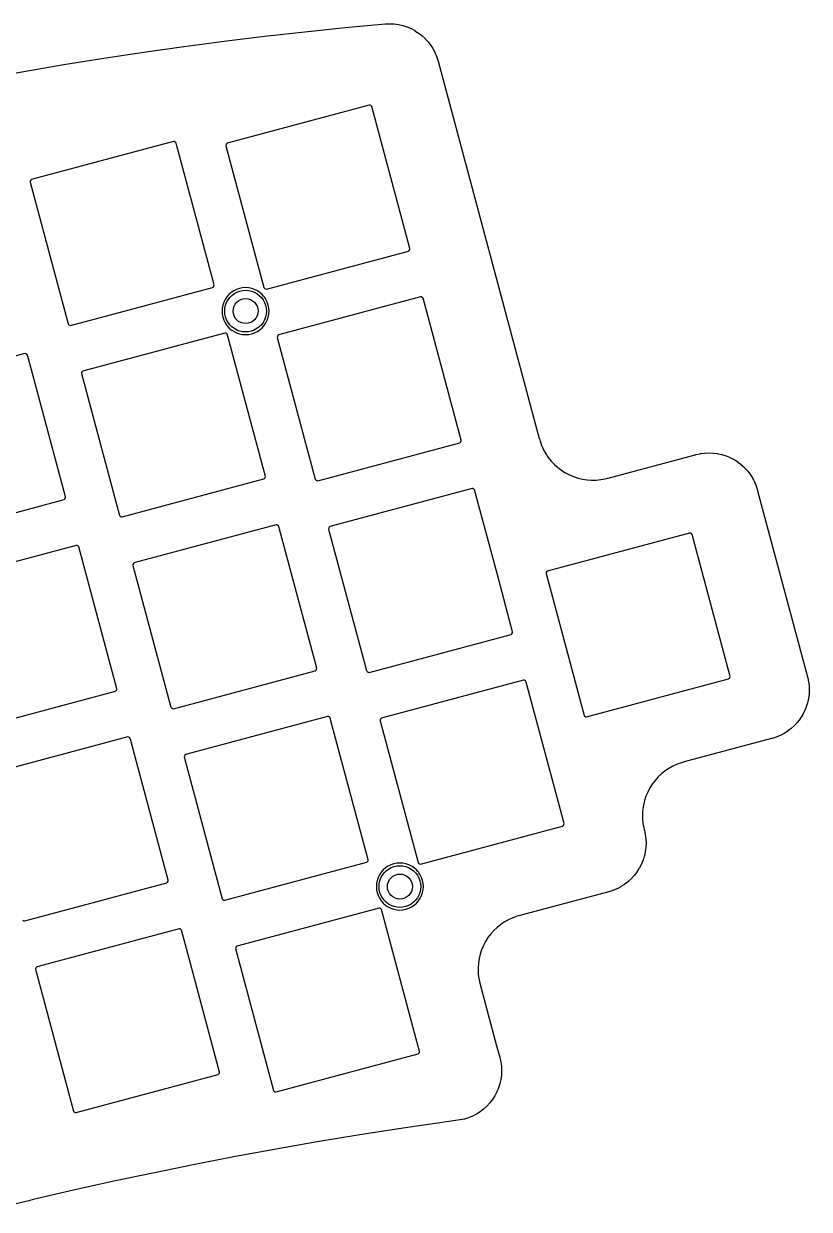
# Model space of a CAD drawing. Extents: x 38 to 386, y -248 to -87.
# Drawn here: x 311.1 to 386.5, y -201.1 to -87.3 of the extents above; entities that cross this region are included whole.
import ezdxf

# ---------------------------------------------------------------- set-up
doc = ezdxf.new("R2010")
doc.units = 0
doc.layers.add('BLACK', color=7, linetype='CONTINUOUS')

msp = doc.modelspace()

# ---------------------------------------------------------------- linework, layer by layer
at = {"layer": 'BLACK', "linetype": 'CONTINUOUS'}
for p, q in [((341.94846, -87.688079), (345.816432, -87.327774)), ((345.816432, -87.327774), (345.823884, -87.327307)), ((345.823884, -87.327307), (346.234557, -87.314054)), ((346.234557, -87.314054), (346.245275, -87.314171)), ((346.245275, -87.314171), (346.654705, -87.336412)), ((346.654705, -87.336412), (346.665364, -87.337455)), ((346.665364, -87.337455), (347.071351, -87.394998)), ((347.071351, -87.394998), (347.081887, -87.39696)), ((347.081887, -87.39696), (347.48138, -87.489374)), ((347.48138, -87.489374), (347.491716, -87.492242)), ((347.491716, -87.492242), (347.881703, -87.618828)), ((347.881703, -87.618828), (347.891738, -87.622571)), ((347.891738, -87.622571), (348.269373, -87.782407)), ((330.347796, -88.991213), (334.209508, -88.520257)), ((334.209508, -88.520257), (334.210647, -88.520123)), ((334.210647, -88.520123), (338.076667, -88.085838)), ((338.076667, -88.085838), (338.077437, -88.085755)), ((338.077437, -88.085755), (341.947629, -87.68816)), ((341.947629, -87.68816), (341.94846, -87.688079)), ((348.269373, -87.782407), (348.279033, -87.786999)), ((348.279033, -87.786999), (348.641414, -87.978857)), ((348.641414, -87.978857), (348.650658, -87.984276)), ((348.650658, -87.984276), (348.995106, -88.206739)), ((348.995106, -88.206739), (349.003855, -88.212942)), ((349.003855, -88.212942), (349.019632, -88.225186)), ((349.019632, -88.225186), (349.32779, -88.46434)), ((349.32779, -88.46434), (349.335943, -88.471252)), ((349.335943, -88.471252), (349.636943, -88.749709)), ((349.636943, -88.749709), (349.644485, -88.757317)), ((349.644485, -88.757317), (349.920287, -89.060738)), ((322.636736, -90.043226), (326.488832, -89.499051)), ((326.488832, -89.499051), (326.489904, -89.498905)), ((326.489904, -89.498905), (330.347013, -88.991312)), ((330.347013, -88.991312), (330.347796, -88.991213)), ((349.920287, -89.060738), (349.927149, -89.068977)), ((349.927149, -89.068977), (350.175701, -89.395103)), ((350.175701, -89.395103), (350.181818, -89.403892)), ((350.181818, -89.403892), (350.370546, -89.701805)), ((350.370546, -89.701805), (350.401249, -89.750271)), ((350.401249, -89.750271), (350.406592, -89.759572)), ((350.406592, -89.759572), (350.595265, -90.123613)), ((314.946938, -91.241429), (318.788211, -90.624203)), ((318.788211, -90.624203), (318.789036, -90.624075)), ((318.789036, -90.624075), (322.635902, -90.043348)), ((322.635902, -90.043348), (322.636736, -90.043226)), ((350.595265, -90.123613), (350.599784, -90.133341)), ((350.599784, -90.133341), (350.756291, -90.512328)), ((350.756291, -90.512328), (350.759952, -90.52241)), ((350.759952, -90.52241), (350.884285, -90.917207)), ((350.884285, -90.917207), (350.885789, -90.922368)), ((350.885789, -90.922368), (360.586265, -127.133247)), ((307.281498, -92.585339), (311.110186, -91.895344)), ((311.110186, -91.895344), (311.111069, -91.895189)), ((311.111069, -91.895189), (314.946122, -91.241565)), ((314.946122, -91.241565), (314.946938, -91.241429)), ((344.268966, -95.130997), (330.746006, -98.754463)), ((344.268969, -95.130997), (344.268966, -95.130997)), ((344.367769, -95.144003), (344.268969, -95.130997)), ((344.404245, -95.165063), (344.367769, -95.144003)), ((344.454074, -95.193832), (344.404245, -95.165063)), ((344.51474, -95.272894), (344.454074, -95.193832)), ((348.164, -108.892115), (344.51474, -95.272894)), ((325.476667, -98.625271), (311.953707, -102.248737)), ((325.47667, -98.625271), (325.476667, -98.625271)), ((325.57547, -98.638277), (325.47667, -98.625271)), ((325.611946, -98.659337), (325.57547, -98.638277)), ((325.661775, -98.688106), (325.611946, -98.659337)), ((325.722441, -98.767168), (325.661775, -98.688106)), ((325.791802, -99.026026), (325.722441, -98.767168)), ((329.371701, -112.386389), (325.791802, -99.026026)), ((330.520855, -98.927226), (330.507849, -99.026026)), ((330.507849, -99.026026), (330.507849, -99.026029)), ((330.507849, -99.026029), (334.154152, -112.634218)), ((330.570684, -98.840922), (330.520855, -98.927226)), ((330.649746, -98.780256), (330.570684, -98.840922)), ((330.746006, -98.754463), (330.649746, -98.780256)), ((311.728556, -102.4215), (311.71555, -102.5203)), ((311.778385, -102.335196), (311.728556, -102.4215)), ((311.857447, -102.27453), (311.778385, -102.335196)), ((311.953707, -102.248737), (311.857447, -102.27453)), ((311.71555, -102.5203), (311.71555, -102.520303)), ((311.71555, -102.520303), (315.36481, -116.139525)), ((334.402881, -112.787147), (348.022104, -109.137887)), ((348.022104, -109.137887), (348.070378, -109.100845)), ((348.070378, -109.100845), (348.101165, -109.077222)), ((348.101165, -109.077222), (348.150993, -108.990918)), ((348.150993, -108.990918), (348.164, -108.892115)), ((320.752314, -114.903698), (329.229805, -112.632161)), ((329.229805, -112.632161), (329.278358, -112.594905)), ((329.278358, -112.594905), (329.308866, -112.571496)), ((329.308866, -112.571496), (329.358694, -112.485192)), ((329.358694, -112.485192), (329.371701, -112.386389)), ((332.106143, -112.667674), (331.816817, -112.725224)), ((332.106146, -112.667673), (332.106143, -112.667674)), ((332.106154, -112.667672), (332.106146, -112.667673)), ((332.106158, -112.667671), (332.106154, -112.667672)), ((332.10617, -112.66767), (332.106158, -112.667671)), ((332.400527, -112.648377), (332.10617, -112.66767)), ((332.400541, -112.648377), (332.400527, -112.648377)), ((332.694897, -112.66767), (332.400541, -112.648377)), ((332.694907, -112.667671), (332.694897, -112.66767)), ((332.694914, -112.667672), (332.694907, -112.667671)), ((332.984256, -112.725225), (332.694914, -112.667672)), ((334.154152, -112.634218), (334.157109, -112.645251)), ((334.157109, -112.645251), (334.174315, -112.667674)), ((334.174315, -112.667674), (334.209311, -112.713281)), ((330.447362, -113.77604), (330.316883, -114.040625)), ((330.611262, -113.530747), (330.447362, -113.77604)), ((330.58127, -114.072876), (330.718027, -113.822424)), ((330.805775, -113.308947), (330.611262, -113.530747)), ((330.718027, -113.822424), (330.889035, -113.593985)), ((331.027575, -113.114434), (330.805775, -113.308947)), ((330.889035, -113.593985), (331.090813, -113.392207)), ((331.272868, -112.950534), (331.027575, -113.114434)), ((331.090813, -113.392207), (331.319252, -113.221199)), ((331.537453, -112.820055), (331.272868, -112.950534)), ((331.319252, -113.221199), (331.569704, -113.084442)), ((331.816803, -112.725227), (331.537453, -112.820055)), ((331.569704, -113.084442), (331.837069, -112.98472)), ((331.816817, -112.725224), (331.816803, -112.725227)), ((331.837069, -112.98472), (332.115904, -112.924063)), ((332.115904, -112.924063), (332.400534, -112.903706)), ((332.400534, -112.903706), (332.685164, -112.924063)), ((332.685164, -112.924063), (332.963999, -112.98472)), ((332.963999, -112.98472), (333.231364, -113.084442)), ((332.984258, -112.725225), (332.984256, -112.725225)), ((332.984264, -112.725227), (332.984258, -112.725225)), ((333.263614, -112.820055), (332.984264, -112.725227)), ((333.231364, -113.084442), (333.481816, -113.221199)), ((333.528194, -112.950531), (333.263614, -112.820055)), ((333.481816, -113.221199), (333.710255, -113.392207)), ((333.528201, -112.950535), (333.528194, -112.950531)), ((333.773489, -113.114431), (333.528201, -112.950535)), ((333.710255, -113.392207), (333.912033, -113.593985)), ((333.995292, -113.308947), (333.773489, -113.114431)), ((333.912033, -113.593985), (334.083041, -113.822424)), ((334.12599, -113.45798), (333.995292, -113.308947)), ((334.083041, -113.822424), (334.219798, -114.072876)), ((334.189807, -113.530749), (334.12599, -113.45798)), ((334.232281, -113.594316), (334.189807, -113.530749)), ((334.209311, -112.713281), (334.209315, -112.713286)), ((334.209315, -112.713286), (334.217774, -112.724312)), ((334.217774, -112.724312), (334.25757, -112.747288)), ((334.305083, -113.703273), (334.232281, -113.594316)), ((334.25757, -112.747288), (334.304079, -112.77414)), ((334.304079, -112.77414), (334.402881, -112.787147)), ((334.353706, -113.776042), (334.305083, -113.703273)), ((334.484186, -114.040629), (334.353706, -113.776042)), ((349.199469, -113.531881), (335.676509, -117.155347)), ((349.199472, -113.531881), (349.199469, -113.531881)), ((349.298272, -113.544887), (349.199472, -113.531881)), ((349.334748, -113.565947), (349.298272, -113.544887)), ((349.384577, -113.594716), (349.334748, -113.565947)), ((349.445243, -113.673778), (349.384577, -113.594716)), ((353.094503, -127.292999), (349.445243, -113.673778)), ((315.610582, -116.281421), (320.752314, -114.903698)), ((330.164498, -114.609342), (330.145205, -114.903698)), ((330.145205, -114.903698), (330.145205, -114.903713)), ((330.145205, -114.903713), (330.164498, -115.198069)), ((330.164502, -114.609315), (330.164498, -114.609342)), ((330.222052, -114.319989), (330.164502, -114.609315)), ((330.222055, -114.319975), (330.222052, -114.319989)), ((330.316883, -114.040625), (330.222055, -114.319975)), ((330.400534, -114.903706), (330.420891, -114.619076)), ((330.420891, -115.188336), (330.400534, -114.903706)), ((330.420891, -114.619076), (330.481548, -114.340241)), ((330.481548, -114.340241), (330.58127, -114.072876)), ((334.219798, -114.072876), (334.31952, -114.340241)), ((334.31952, -114.340241), (334.380177, -114.619076)), ((334.380177, -114.619076), (334.400534, -114.903706)), ((334.400534, -114.903706), (334.380177, -115.188336)), ((334.579015, -114.319984), (334.484186, -114.040629)), ((334.636568, -114.609326), (334.579015, -114.319984)), ((334.636569, -114.609342), (334.636568, -114.609326)), ((334.655863, -114.903698), (334.636569, -114.609342)), ((334.641337, -115.125329), (334.655863, -114.903713)), ((334.655863, -114.903713), (334.655863, -114.903698)), ((330.164498, -115.198069), (330.164499, -115.198079)), ((330.164499, -115.198079), (330.1645, -115.198086)), ((330.1645, -115.198086), (330.216296, -115.458487)), ((330.216296, -115.458487), (330.222052, -115.487422)), ((330.222052, -115.487422), (330.222055, -115.487436)), ((330.222055, -115.487436), (330.316883, -115.766786)), ((330.316883, -115.766786), (330.447359, -116.031366)), ((330.481548, -115.467171), (330.420891, -115.188336)), ((330.447359, -116.031366), (330.447363, -116.031373)), ((330.447363, -116.031373), (330.611259, -116.276661)), ((330.58127, -115.734536), (330.481548, -115.467171)), ((330.718027, -115.984988), (330.58127, -115.734536)), ((330.889035, -116.213427), (330.718027, -115.984988)), ((334.083041, -115.984988), (333.912033, -116.213427)), ((334.219798, -115.734536), (334.083041, -115.984988)), ((334.189807, -116.276663), (334.353706, -116.031371)), ((334.31952, -115.467171), (334.219798, -115.734536)), ((334.380177, -115.188336), (334.31952, -115.467171)), ((334.353706, -116.031371), (334.484186, -115.766783)), ((334.484186, -115.766783), (334.579015, -115.487428)), ((334.579015, -115.487428), (334.636568, -115.198086)), ((334.636568, -115.198086), (334.641337, -115.125329)), ((315.36481, -116.139525), (315.406339, -116.193647)), ((315.406339, -116.193647), (315.414204, -116.203896)), ((315.414204, -116.203896), (315.425476, -116.218586)), ((315.425476, -116.218586), (315.51178, -116.268414)), ((315.51178, -116.268414), (315.610582, -116.281421)), ((330.410011, -117.012246), (316.887051, -120.635712)), ((330.410014, -117.012246), (330.410011, -117.012246)), ((330.508815, -117.025253), (330.410014, -117.012246)), ((330.59441, -117.074671), (330.508815, -117.025253)), ((330.594416, -117.074675), (330.59441, -117.074671)), ((330.595119, -117.075081), (330.594416, -117.074675)), ((330.59512, -117.075082), (330.595119, -117.075081)), ((330.655784, -117.154141), (330.59512, -117.075082)), ((330.611259, -116.276661), (330.805775, -116.498464)), ((330.655784, -117.154142), (330.655784, -117.154141)), ((330.655785, -117.154143), (330.655784, -117.154142)), ((330.679167, -117.241407), (330.655785, -117.154143)), ((330.805775, -116.498464), (331.027578, -116.69298)), ((331.090813, -116.415205), (330.889035, -116.213427)), ((331.027578, -116.69298), (331.258669, -116.84739)), ((331.319252, -116.586213), (331.090813, -116.415205)), ((331.258669, -116.84739), (331.272869, -116.856878)), ((331.272869, -116.856878), (331.537457, -116.987358)), ((331.569704, -116.72297), (331.319252, -116.586213)), ((331.537457, -116.987358), (331.816812, -117.082187)), ((331.837069, -116.822692), (331.569704, -116.72297)), ((331.816812, -117.082187), (332.106154, -117.13974)), ((332.115904, -116.883349), (331.837069, -116.822692)), ((332.106154, -117.13974), (332.134422, -117.141592)), ((332.400534, -116.903706), (332.115904, -116.883349)), ((332.134422, -117.141592), (332.400527, -117.159035)), ((332.400527, -117.159035), (332.400534, -117.159035)), ((332.685164, -116.883349), (332.400534, -116.903706)), ((332.400534, -117.159035), (332.400541, -117.159035)), ((332.400541, -117.159035), (332.636209, -117.143587)), ((332.636209, -117.143587), (332.694914, -117.13974)), ((332.963999, -116.822692), (332.685164, -116.883349)), ((332.694914, -117.13974), (332.984256, -117.082187)), ((333.231364, -116.72297), (332.963999, -116.822692)), ((332.984256, -117.082187), (333.263611, -116.987358)), ((333.481816, -116.586213), (333.231364, -116.72297)), ((333.263611, -116.987358), (333.528199, -116.856878)), ((333.710255, -116.415205), (333.481816, -116.586213)), ((333.528199, -116.856878), (333.773491, -116.692979)), ((333.912033, -116.213427), (333.710255, -116.415205)), ((333.773491, -116.692979), (333.995292, -116.498464)), ((333.995292, -116.498464), (334.189807, -116.276663)), ((335.580249, -117.18114), (335.501187, -117.241806)), ((335.676509, -117.155347), (335.580249, -117.18114)), ((330.728872, -117.42691), (330.679167, -117.241407)), ((334.305045, -130.773364), (330.728872, -117.42691)), ((335.451358, -117.32811), (335.438352, -117.42691)), ((335.438352, -117.42691), (335.438352, -117.426913)), ((335.438352, -117.426913), (339.087612, -131.046136)), ((335.501187, -117.241806), (335.451358, -117.32811)), ((311.2231, -118.984702), (297.70014, -122.608168)), ((311.223103, -118.984702), (311.2231, -118.984702)), ((311.321903, -118.997708), (311.223103, -118.984702)), ((311.326877, -119.00058), (311.321903, -118.997708)), ((311.408208, -119.047537), (311.326877, -119.00058)), ((311.468874, -119.126599), (311.408208, -119.047537)), ((311.946005, -120.907275), (311.468874, -119.126599)), ((316.887051, -120.635712), (316.790791, -120.661505)), ((315.118134, -132.74582), (311.946005, -120.907275)), ((316.6619, -120.808475), (316.648894, -120.907275)), ((316.648894, -120.907275), (316.648894, -120.907278)), ((316.648894, -120.907278), (320.298154, -134.526501)), ((316.711729, -120.722171), (316.6619, -120.808475)), ((316.790791, -120.661505), (316.711729, -120.722171)), ((353.001401, -127.50133), (353.031668, -127.478106)), ((353.031668, -127.478106), (353.081496, -127.391802)), ((353.081496, -127.391802), (353.094503, -127.292999)), ((360.586265, -127.133247), (360.586258, -127.133248)), ((360.586258, -127.133248), (360.58628, -127.133304)), ((360.58628, -127.133304), (360.586672, -127.13477)), ((360.586672, -127.13477), (360.58667, -127.13482)), ((360.58667, -127.13482), (360.656838, -127.39673)), ((360.656838, -127.39673), (360.722581, -127.579991)), ((339.333384, -131.188031), (352.952607, -127.538771)), ((352.952607, -127.538771), (353.001401, -127.50133)), ((360.722581, -127.579991), (360.805732, -127.81178)), ((360.805732, -127.81178), (360.820945, -127.845205)), ((360.820945, -127.845205), (360.98839, -128.21311)), ((360.98839, -128.21311), (360.988392, -128.213113)), ((360.988392, -128.213113), (360.988394, -128.213117)), ((360.988394, -128.213117), (361.203575, -128.597997)), ((361.203575, -128.597997), (361.290886, -128.727704)), ((375.610253, -128.682578), (376.013723, -128.59311)), ((376.013723, -128.59311), (376.024336, -128.591238)), ((376.024336, -128.591238), (376.431352, -128.537636)), ((376.431352, -128.537636), (376.442086, -128.536695)), ((376.442086, -128.536695), (376.852229, -128.518773)), ((376.852229, -128.518773), (376.863039, -128.518773)), ((376.863039, -128.518773), (377.273155, -128.536665)), ((377.273155, -128.536665), (377.283901, -128.537604)), ((377.283901, -128.537604), (377.690923, -128.591179)), ((377.690923, -128.591179), (377.701563, -128.593055)), ((377.701563, -128.593055), (378.102345, -128.681898)), ((361.290886, -128.727704), (361.449804, -128.963791)), ((361.449804, -128.963791), (361.725402, -129.308)), ((361.725402, -129.308), (361.725405, -129.308004)), ((361.725405, -129.308004), (361.976752, -129.573608)), ((361.976752, -129.573608), (362.028489, -129.628279)), ((362.028489, -129.628279), (362.283452, -129.856583)), ((367.184451, -130.937969), (375.553922, -128.697536)), ((375.553922, -128.697536), (375.554101, -128.697505)), ((375.554101, -128.697505), (375.564986, -128.694587)), ((375.564986, -128.694587), (375.564989, -128.694588)), ((375.564989, -128.694588), (375.605066, -128.683847)), ((375.605066, -128.683847), (375.610253, -128.682578)), ((378.102345, -128.681898), (378.112771, -128.684691)), ((378.112771, -128.684691), (378.153514, -128.697537)), ((378.153514, -128.697537), (378.504282, -128.808128)), ((378.504282, -128.808128), (378.514447, -128.811827)), ((378.514447, -128.811827), (378.893712, -128.968918)), ((378.893712, -128.968918), (378.903499, -128.973482)), ((378.903499, -128.973482), (378.918524, -128.981304)), ((378.918524, -128.981304), (379.267618, -129.16303)), ((379.267618, -129.16303), (379.276986, -129.168438)), ((379.276986, -129.168438), (379.623202, -129.389002)), ((379.623202, -129.389002), (379.632064, -129.395208)), ((379.632064, -129.395208), (379.957728, -129.645102)), ((379.957728, -129.645102), (379.966002, -129.652044)), ((379.966002, -129.652044), (380.268672, -129.929396)), ((334.24221, -130.958471), (334.292038, -130.872167)), ((334.292038, -130.872167), (334.305045, -130.773364)), ((362.283452, -129.856583), (362.356995, -129.922436)), ((362.356995, -129.922436), (362.356997, -129.922438)), ((362.356997, -129.922438), (362.708651, -130.188445)), ((362.708651, -130.188445), (363.081081, -130.424508)), ((363.081081, -130.424508), (363.081086, -130.424512)), ((363.081086, -130.424512), (363.104449, -130.436742)), ((363.104449, -130.436742), (363.471751, -130.629018)), ((363.471751, -130.629018), (363.877964, -130.800561)), ((363.877964, -130.800561), (364.296956, -130.937971)), ((380.268672, -129.929396), (380.276298, -129.937022)), ((380.276298, -129.937022), (380.478168, -130.157332)), ((380.478168, -130.157332), (380.553634, -130.239691)), ((380.553634, -130.239691), (380.560588, -130.247979)), ((380.560588, -130.247979), (380.810479, -130.573659)), ((380.810479, -130.573659), (380.816683, -130.582521)), ((380.816683, -130.582521), (380.845372, -130.627556)), ((380.845372, -130.627556), (381.037233, -130.928737)), ((320.543926, -134.668396), (334.163149, -131.019136)), ((334.163149, -131.019136), (334.212115, -130.981563)), ((334.212115, -130.981563), (334.216497, -130.978201)), ((334.216497, -130.978201), (334.216499, -130.978199)), ((334.216499, -130.978199), (334.24221, -130.958471)), ((339.087612, -131.046136), (339.13422, -131.106876)), ((339.13422, -131.106876), (339.134221, -131.106877)), ((339.134221, -131.106877), (339.148278, -131.125196)), ((339.148278, -131.125196), (339.14828, -131.125198)), ((339.14828, -131.125198), (339.205814, -131.158414)), ((339.205814, -131.158414), (339.234582, -131.175024)), ((339.234582, -131.175024), (339.333384, -131.188031)), ((354.129969, -131.932773), (340.607009, -135.556239)), ((354.129972, -131.932773), (354.129969, -131.932773)), ((354.228772, -131.945779), (354.129972, -131.932773)), ((354.265248, -131.966839), (354.228772, -131.945779)), ((354.315077, -131.995608), (354.265248, -131.966839)), ((354.375743, -132.07467), (354.315077, -131.995608)), ((364.296956, -130.937971), (364.725865, -131.040309)), ((364.725865, -131.040309), (365.16176, -131.106877)), ((365.16176, -131.106877), (365.601664, -131.13722)), ((365.601664, -131.13722), (366.042571, -131.13113)), ((366.042571, -131.13113), (366.481469, -131.088649)), ((366.481469, -131.088649), (366.91536, -131.010067)), ((366.91536, -131.010067), (367.125797, -130.95367)), ((367.125797, -130.95367), (367.125833, -130.95367)), ((367.125831, -130.953661), (367.184451, -130.937969)), ((367.125833, -130.95367), (367.125831, -130.953661)), ((381.037233, -130.928737), (381.042632, -130.938087)), ((381.042632, -130.938087), (381.124621, -131.0956)), ((381.124621, -131.0956), (381.23217, -131.302217)), ((381.23217, -131.302217), (381.236742, -131.312022)), ((381.236742, -131.312022), (381.393817, -131.691277)), ((381.393817, -131.691277), (381.397516, -131.701443)), ((381.397516, -131.701443), (381.521584, -132.094995)), ((301.357015, -136.640852), (314.976238, -132.991592)), ((314.976238, -132.991592), (315.010563, -132.965252)), ((315.010563, -132.965252), (315.010564, -132.965251)), ((315.010564, -132.965252), (315.010565, -132.965249)), ((315.010564, -132.965251), (315.010564, -132.965252)), ((315.010565, -132.965249), (315.055299, -132.930927)), ((315.055299, -132.930927), (315.105127, -132.844623)), ((315.105127, -132.844623), (315.118134, -132.74582)), ((356.527583, -140.105445), (354.375743, -132.07467)), ((381.521584, -132.094995), (381.523098, -132.100189)), ((381.523098, -132.100189), (381.53658, -132.150516)), ((381.53658, -132.150516), (381.536611, -132.150601)), ((381.536611, -132.150601), (386.324805, -150.012702)), ((320.298154, -134.526501), (320.358475, -134.605113)), ((320.358475, -134.605113), (320.358817, -134.605558)), ((320.358817, -134.605558), (320.358818, -134.605559)), ((320.358818, -134.605559), (320.35882, -134.605561)), ((320.35882, -134.605561), (320.445124, -134.655389)), ((320.445124, -134.655389), (320.543926, -134.668396)), ((335.337669, -135.427039), (321.814709, -139.050505)), ((335.337672, -135.427039), (335.337669, -135.427039)), ((335.436473, -135.440046), (335.337672, -135.427039)), ((335.436477, -135.440047), (335.436473, -135.440046)), ((335.503403, -135.478688), (335.436477, -135.440047)), ((335.503406, -135.47869), (335.503403, -135.478688)), ((335.522774, -135.489871), (335.503406, -135.47869)), ((335.522775, -135.489873), (335.522774, -135.489871)), ((335.522777, -135.489874), (335.522775, -135.489873)), ((335.572459, -135.554621), (335.522777, -135.489874)), ((335.583443, -135.568936), (335.572459, -135.554621)), ((335.603098, -135.642292), (335.583443, -135.568936)), ((335.60886, -135.663795), (335.603098, -135.642292)), ((335.652806, -135.827802), (335.60886, -135.663795)), ((339.232703, -149.188157), (335.652806, -135.827802)), ((340.381858, -135.729002), (340.368852, -135.827802)), ((340.368852, -135.827802), (340.368852, -135.827805)), ((340.368852, -135.827805), (344.004677, -149.396887)), ((340.431687, -135.642698), (340.381858, -135.729002)), ((340.510749, -135.582032), (340.431687, -135.642698)), ((340.607009, -135.556239), (340.510749, -135.582032)), ((374.994397, -136.210416), (361.471437, -139.833882)), ((374.9944, -136.210416), (374.994397, -136.210416)), ((375.0932, -136.223422), (374.9944, -136.210416)), ((375.105426, -136.230481), (375.0932, -136.223422)), ((375.179505, -136.273251), (375.105426, -136.230481)), ((375.240171, -136.352313), (375.179505, -136.273251)), ((378.889431, -149.971534), (375.240171, -136.352313)), ((316.150751, -137.399491), (302.627791, -141.022957)), ((316.150754, -137.399491), (316.150751, -137.399491)), ((316.249554, -137.412497), (316.150754, -137.399491)), ((316.28603, -137.433557), (316.249554, -137.412497)), ((316.335859, -137.462326), (316.28603, -137.433557)), ((316.396525, -137.541388), (316.335859, -137.462326)), ((316.873657, -139.322068), (316.396525, -137.541388)), ((320.045785, -151.160609), (316.873657, -139.322068)), ((321.589558, -139.223268), (321.576552, -139.322068)), ((321.576552, -139.322068), (321.576552, -139.322071)), ((321.576552, -139.322071), (325.223951, -152.934351)), ((321.639387, -139.136964), (321.589558, -139.223268)), ((321.718449, -139.076298), (321.639387, -139.136964)), ((321.814709, -139.050505), (321.718449, -139.076298)), ((361.296115, -139.920341), (361.246286, -140.006645)), ((361.375177, -139.859675), (361.296115, -139.920341)), ((361.471437, -139.833882), (361.375177, -139.859675)), ((358.025003, -145.693891), (356.527583, -140.105445)), ((361.246286, -140.006645), (361.23328, -140.105445)), ((361.23328, -140.105445), (361.23328, -140.105448)), ((361.23328, -140.105448), (362.803357, -145.965053)), ((344.263884, -149.588923), (357.883107, -145.939663)), ((357.883107, -145.939663), (357.931906, -145.902218)), ((357.931906, -145.902218), (357.962168, -145.878998)), ((357.962168, -145.878998), (358.011996, -145.792694)), ((358.011996, -145.792694), (358.025003, -145.693891)), ((362.803357, -145.965053), (364.88254, -153.72467)), ((325.471584, -153.083189), (339.090807, -149.433929)), ((339.090807, -149.433929), (339.139081, -149.396887)), ((339.139081, -149.396887), (339.169868, -149.373264)), ((339.169868, -149.373264), (339.219696, -149.28696)), ((339.219696, -149.28696), (339.232703, -149.188157)), ((344.004677, -149.396887), (344.018112, -149.447027)), ((344.018112, -149.447027), (344.061343, -149.503366)), ((344.061343, -149.503366), (344.078463, -149.525678)), ((344.078463, -149.525678), (344.07847, -149.525686)), ((344.07847, -149.525686), (344.078779, -149.526089)), ((344.078779, -149.526089), (344.12193, -149.551002)), ((344.12193, -149.551002), (344.165082, -149.575916)), ((344.165082, -149.575916), (344.263884, -149.588923)), ((365.128312, -153.866566), (378.747535, -150.217306)), ((378.747535, -150.217306), (378.78186, -150.190966)), ((378.78186, -150.190966), (378.781861, -150.190965)), ((378.781861, -150.190966), (378.781862, -150.190963)), ((378.781861, -150.190965), (378.781861, -150.190966)), ((378.781862, -150.190963), (378.826596, -150.156641)), ((378.826596, -150.156641), (378.876424, -150.070337)), ((378.876424, -150.070337), (378.889431, -149.971534)), ((386.324805, -150.012702), (386.326093, -150.017962)), ((386.326093, -150.017962), (386.377584, -150.250158)), ((319.903889, -151.406381), (319.952163, -151.369339)), ((319.952163, -151.369339), (319.98295, -151.345716)), ((319.98295, -151.345716), (320.032778, -151.259412)), ((320.032778, -151.259412), (320.045785, -151.160609)), ((359.060475, -150.333662), (345.537515, -153.957128)), ((359.060478, -150.333662), (359.060475, -150.333662)), ((359.159278, -150.346668), (359.060478, -150.333662)), ((359.187676, -150.363064), (359.159278, -150.346668)), ((359.226469, -150.385461), (359.187676, -150.363064)), ((359.24558, -150.396495), (359.226469, -150.385461)), ((359.245583, -150.396497), (359.24558, -150.396495)), ((359.306249, -150.475559), (359.245583, -150.396497)), ((359.321501, -150.532482), (359.306249, -150.475559)), ((362.955509, -164.09478), (359.321501, -150.532482)), ((386.377584, -150.250158), (386.398985, -150.346669)), ((386.398985, -150.346669), (386.415552, -150.421375)), ((386.415552, -150.421375), (386.417431, -150.43203)), ((386.417431, -150.43203), (386.471031, -150.839004)), ((386.471031, -150.839004), (386.471975, -150.849781)), ((386.471975, -150.849781), (386.489898, -151.2599)), ((386.489898, -151.270718), (386.472009, -151.680815)), ((386.489898, -151.2599), (386.489898, -151.270718)), ((306.284666, -155.055641), (319.903889, -151.406381)), ((386.323985, -152.520449), (386.20055, -152.911959)), ((386.326784, -152.509999), (386.323985, -152.520449)), ((386.415618, -152.109247), (386.326784, -152.509999)), ((386.417497, -152.098593), (386.415618, -152.109247)), ((386.471067, -151.691592), (386.417497, -152.098593)), ((386.472009, -151.680815), (386.471067, -151.691592)), ((325.223951, -152.934351), (325.225812, -152.941293)), ((325.225812, -152.941293), (325.275494, -153.006039)), ((325.275494, -153.006039), (325.286478, -153.020354)), ((325.286478, -153.020354), (325.372782, -153.070182)), ((325.372782, -153.070182), (325.471584, -153.083189)), ((386.035194, -153.311181), (385.84565, -153.675297)), ((386.039766, -153.301376), (386.035194, -153.311181)), ((386.19685, -152.922125), (386.039766, -153.301376)), ((386.20055, -152.911959), (386.19685, -152.922125)), ((340.271022, -153.814015), (326.748062, -157.437481)), ((340.271025, -153.814015), (340.271022, -153.814015)), ((340.366803, -153.826624), (340.271025, -153.814015)), ((340.369826, -153.827022), (340.366803, -153.826624)), ((340.450542, -153.873624), (340.369826, -153.827022)), ((340.45613, -153.87685), (340.450542, -153.873624)), ((340.516796, -153.955912), (340.45613, -153.87685)), ((340.542482, -154.051775), (340.516796, -153.955912)), ((340.589887, -154.228691), (340.542482, -154.051775)), ((344.166056, -167.575133), (340.589887, -154.228691)), ((345.312364, -154.129891), (345.299358, -154.228691)), ((345.299358, -154.228691), (345.299358, -154.228694)), ((345.299358, -154.228694), (348.948185, -167.846302)), ((345.362193, -154.043587), (345.312364, -154.129891)), ((345.441255, -153.982921), (345.362193, -154.043587)), ((345.537515, -153.957128), (345.441255, -153.982921)), ((364.88254, -153.72467), (364.93348, -153.791056)), ((364.93348, -153.791056), (364.933481, -153.791058)), ((364.933481, -153.791058), (364.943204, -153.803729)), ((364.943204, -153.803729), (364.943206, -153.803731)), ((364.943206, -153.803731), (365.02951, -153.853559)), ((365.02951, -153.853559), (365.128312, -153.866566)), ((385.071645, -154.68399), (384.768985, -154.961316)), ((385.079296, -154.67634), (385.071645, -154.68399)), ((385.356624, -154.373696), (385.079296, -154.67634)), ((385.363577, -154.365409), (385.356624, -154.373696)), ((385.613471, -154.039745), (385.363577, -154.365409)), ((385.619677, -154.030883), (385.613471, -154.039745)), ((385.840241, -153.684666), (385.619677, -154.030883)), ((385.84565, -153.675297), (385.840241, -153.684666)), ((321.084098, -155.786472), (307.561138, -159.409938)), ((321.084101, -155.786472), (321.084098, -155.786472)), ((321.182901, -155.799478), (321.084101, -155.786472)), ((321.211212, -155.815824), (321.182901, -155.799478)), ((321.269206, -155.849307), (321.211212, -155.815824)), ((321.329872, -155.928369), (321.269206, -155.849307)), ((321.334157, -155.944363), (321.329872, -155.928369)), ((382.908496, -155.930773), (382.857989, -155.944304)), ((382.913688, -155.92926), (382.908496, -155.930773)), ((383.307232, -155.805197), (382.913688, -155.92926)), ((383.317398, -155.801497), (383.307232, -155.805197)), ((383.696653, -155.644423), (383.317398, -155.801497)), ((383.706458, -155.639851), (383.696653, -155.644423)), ((384.070571, -155.450322), (383.706458, -155.639851)), ((384.07994, -155.444914), (384.070571, -155.450322)), ((384.426172, -155.224355), (384.07994, -155.444914)), ((384.435034, -155.218149), (384.426172, -155.224355)), ((384.760698, -154.968269), (384.435034, -155.218149)), ((384.768985, -154.961316), (384.760698, -154.968269)), ((321.347035, -155.992424), (321.334157, -155.944363)), ((321.807002, -157.709044), (321.347035, -155.992424)), ((382.857826, -155.944363), (374.482163, -158.190768)), ((382.857989, -155.944304), (382.857826, -155.944363)), ((324.979132, -169.54759), (321.807002, -157.709044)), ((326.522911, -157.610244), (326.509905, -157.709044)), ((326.509905, -157.709044), (326.509905, -157.709047)), ((326.509905, -157.709047), (330.159165, -171.32827)), ((326.57274, -157.52394), (326.522911, -157.610244)), ((326.651802, -157.463274), (326.57274, -157.52394)), ((326.748062, -157.437481), (326.651802, -157.463274)), ((374.481981, -158.190763), (374.219315, -158.261149)), ((374.482163, -158.190768), (374.481981, -158.190763)), ((372.3081, -159.329784), (371.987842, -159.632866)), ((372.308101, -159.329783), (372.3081, -159.329784)), ((372.652298, -159.054178), (372.308101, -159.329783)), ((373.018091, -158.80793), (372.652298, -159.054178)), ((373.402958, -158.592738), (373.018091, -158.80793)), ((373.402963, -158.592735), (373.402958, -158.592738)), ((373.804271, -158.410064), (373.402963, -158.592735)), ((374.219315, -158.261149), (373.804271, -158.410064)), ((371.42768, -160.313046), (371.191627, -160.685465)), ((371.427689, -160.313032), (371.42768, -160.313046)), ((371.693694, -159.961372), (371.427689, -160.313032)), ((371.693705, -159.961358), (371.693694, -159.961372)), ((371.987836, -159.632872), (371.693705, -159.961358)), ((371.987842, -159.632866), (371.987836, -159.632872)), ((370.815579, -161.482343), (370.678175, -161.901305)), ((370.815587, -161.482322), (370.815579, -161.482343)), ((370.987125, -161.076123), (370.815587, -161.482322)), ((371.191627, -160.685465), (370.987125, -161.076123)), ((370.509251, -162.766111), (370.497798, -162.932101)), ((370.5477, -162.514374), (370.509251, -162.766111)), ((370.575826, -162.330223), (370.5477, -162.514374)), ((370.67817, -161.90132), (370.575826, -162.330223)), ((370.678175, -161.901305), (370.67817, -161.90132)), ((370.497798, -162.932101), (370.478897, -163.206023)), ((370.478897, -163.206023), (370.484974, -163.646898)), ((370.484974, -163.646898), (370.484974, -163.646907)), ((370.484974, -163.646907), (370.484975, -163.646912)), ((370.484975, -163.646912), (370.486166, -163.659217)), ((370.486166, -163.659217), (370.52744, -164.085812)), ((349.19439, -167.989812), (362.813613, -164.340552)), ((362.813613, -164.340552), (362.861887, -164.30351)), ((362.861887, -164.30351), (362.892674, -164.279887)), ((362.892674, -164.279887), (362.942502, -164.193583)), ((362.942502, -164.193583), (362.955509, -164.09478)), ((370.52744, -164.085812), (370.606001, -164.519686)), ((370.606001, -164.519686), (370.606003, -164.519695)), ((370.606003, -164.519695), (370.636997, -164.635368)), ((370.636997, -164.635368), (370.661582, -164.727122)), ((370.661582, -164.727122), (370.66159, -164.727153)), ((370.66159, -164.727153), (370.662374, -164.730082)), ((370.662374, -164.730082), (370.663652, -164.735309)), ((370.663652, -164.735309), (370.753066, -165.138682)), ((370.753066, -165.138682), (370.754945, -165.149335)), ((370.754945, -165.149335), (370.808516, -165.556328)), ((370.808516, -165.556328), (370.809458, -165.567104)), ((370.827353, -165.988009), (370.80944, -166.398109)), ((370.809458, -165.567104), (370.827353, -165.977192)), ((370.827353, -165.977192), (370.827353, -165.988009)), ((370.66138, -167.237716), (370.537942, -167.629194)), ((370.66418, -167.227267), (370.66138, -167.237716)), ((370.753031, -166.826517), (370.66418, -167.227267)), ((370.75491, -166.815864), (370.753031, -166.826517)), ((370.808497, -166.408885), (370.75491, -166.815864)), ((370.80944, -166.398109), (370.808497, -166.408885)), ((335.314483, -170.154656), (344.02416, -167.820905)), ((344.02416, -167.820905), (344.064557, -167.789907)), ((344.064557, -167.789907), (344.103221, -167.76024)), ((344.103221, -167.76024), (344.153049, -167.673936)), ((344.153049, -167.673936), (344.166056, -167.575133)), ((345.832025, -168.365392), (345.610225, -168.559905)), ((346.077318, -168.201492), (345.832025, -168.365392)), ((346.341903, -168.071013), (346.077318, -168.201492)), ((346.123702, -168.472157), (346.374154, -168.3354)), ((346.621253, -167.976185), (346.341903, -168.071013)), ((346.374154, -168.3354), (346.641519, -168.235678)), ((346.621267, -167.976182), (346.621253, -167.976185)), ((346.910593, -167.918632), (346.621267, -167.976182)), ((346.641519, -168.235678), (346.920354, -168.175021)), ((346.910596, -167.918631), (346.910593, -167.918632)), ((346.910604, -167.91863), (346.910596, -167.918631)), ((346.910608, -167.918629), (346.910604, -167.91863)), ((346.91062, -167.918628), (346.910608, -167.918629)), ((347.204977, -167.899335), (346.91062, -167.918628)), ((346.920354, -168.175021), (347.204984, -168.154664)), ((347.204991, -167.899335), (347.204977, -167.899335)), ((347.204984, -168.154664), (347.489614, -168.175021)), ((347.499347, -167.918628), (347.204991, -167.899335)), ((347.489614, -168.175021), (347.768449, -168.235678)), ((347.499357, -167.918629), (347.499347, -167.918628)), ((347.499364, -167.91863), (347.499357, -167.918629)), ((347.788706, -167.976183), (347.499364, -167.91863)), ((347.768449, -168.235678), (348.035814, -168.3354)), ((347.788708, -167.976183), (347.788706, -167.976183)), ((347.788714, -167.976185), (347.788708, -167.976183)), ((348.068064, -168.071013), (347.788714, -167.976185)), ((348.035814, -168.3354), (348.286266, -168.472157)), ((348.332644, -168.201489), (348.068064, -168.071013)), ((348.332651, -168.201493), (348.332644, -168.201489)), ((348.577939, -168.365389), (348.332651, -168.201493)), ((348.799742, -168.559905), (348.577939, -168.365389)), ((348.948185, -167.846302), (348.948618, -167.847916)), ((348.948618, -167.847916), (348.962172, -167.86558)), ((348.962172, -167.86558), (349.00359, -167.919556)), ((349.00359, -167.919556), (349.003591, -167.91956)), ((349.003591, -167.91956), (349.003593, -167.91956)), ((349.003593, -167.91956), (349.009284, -167.926977)), ((349.009284, -167.926977), (349.095588, -167.976805)), ((349.095588, -167.976805), (349.19439, -167.989812)), ((370.177626, -168.401883), (369.957067, -168.748086)), ((370.183035, -168.392514), (370.177626, -168.401883)), ((370.372574, -168.028417), (370.183035, -168.392514)), ((370.377146, -168.018614), (370.372574, -168.028417)), ((370.534243, -167.639359), (370.377146, -168.018614)), ((370.537942, -167.629194), (370.534243, -167.639359)), ((324.966125, -169.646393), (324.979132, -169.54759)), ((345.026502, -169.570947), (344.968952, -169.860273)), ((345.026505, -169.570933), (345.026502, -169.570947)), ((345.121333, -169.291583), (345.026505, -169.570933)), ((345.251812, -169.026998), (345.121333, -169.291583)), ((345.225341, -169.870034), (345.285998, -169.591199)), ((345.415712, -168.781705), (345.251812, -169.026998)), ((345.285998, -169.591199), (345.38572, -169.323834)), ((345.38572, -169.323834), (345.522477, -169.073382)), ((345.610225, -168.559905), (345.415712, -168.781705)), ((345.522477, -169.073382), (345.693485, -168.844943)), ((345.693485, -168.844943), (345.895263, -168.643165)), ((345.895263, -168.643165), (346.123702, -168.472157)), ((348.286266, -168.472157), (348.514705, -168.643165)), ((348.514705, -168.643165), (348.716483, -168.844943)), ((348.716483, -168.844943), (348.887491, -169.073382)), ((348.930439, -168.708937), (348.799742, -168.559905)), ((348.887491, -169.073382), (349.024248, -169.323834)), ((348.994257, -168.781707), (348.930439, -168.708937)), ((349.03833, -168.847667), (348.994257, -168.781707)), ((349.024248, -169.323834), (349.12397, -169.591199)), ((349.155165, -169.022524), (349.03833, -168.847667)), ((349.12397, -169.591199), (349.184627, -169.870034)), ((349.158156, -169.027), (349.155165, -169.022524)), ((349.288636, -169.291587), (349.158156, -169.027)), ((349.383465, -169.570942), (349.288636, -169.291587)), ((349.441018, -169.860284), (349.383465, -169.570942)), ((369.409052, -169.401185), (369.106411, -169.678506)), ((369.416701, -169.393536), (369.409052, -169.401185)), ((369.694019, -169.090896), (369.416701, -169.393536)), ((369.700973, -169.082609), (369.694019, -169.090896)), ((369.950863, -168.756946), (369.700973, -169.082609)), ((369.957067, -168.748086), (369.950863, -168.756946)), ((311.218013, -173.442622), (324.837236, -169.793362)), ((324.837236, -169.793362), (324.852804, -169.781416)), ((324.852804, -169.781416), (324.879146, -169.761204)), ((324.879146, -169.761204), (324.879147, -169.761202)), ((324.879147, -169.761202), (324.916297, -169.732697)), ((324.916297, -169.732697), (324.966125, -169.646393)), ((330.404937, -171.470165), (335.314483, -170.154656)), ((344.968948, -169.8603), (344.949655, -170.154656)), ((344.949655, -170.154656), (344.949655, -170.154671)), ((344.949655, -170.154671), (344.968948, -170.449027)), ((344.968952, -169.860273), (344.968948, -169.8603)), ((344.968948, -170.449027), (344.968949, -170.449037)), ((344.968949, -170.449037), (344.96895, -170.449044)), ((344.96895, -170.449044), (345.008425, -170.647503)), ((345.008425, -170.647503), (345.026502, -170.73838)), ((345.204984, -170.154664), (345.225341, -169.870034)), ((345.225341, -170.439294), (345.204984, -170.154664)), ((345.285998, -170.718129), (345.225341, -170.439294)), ((345.38572, -170.985494), (345.285998, -170.718129)), ((349.12397, -170.718129), (349.024248, -170.985494)), ((349.184627, -170.439294), (349.12397, -170.718129)), ((349.184627, -169.870034), (349.204984, -170.154664)), ((349.204984, -170.154664), (349.184627, -170.439294)), ((349.383465, -170.738386), (349.441018, -170.449044)), ((349.441019, -169.8603), (349.441018, -169.860284)), ((349.441018, -170.449044), (349.458661, -170.179872)), ((349.460313, -170.154656), (349.441019, -169.8603)), ((349.458661, -170.179872), (349.460313, -170.154671)), ((349.460313, -170.154671), (349.460313, -170.154656)), ((367.244291, -170.648572), (358.710622, -172.935168)), ((367.249487, -170.647057), (367.244291, -170.648572)), ((367.644729, -170.52243), (367.249487, -170.647057)), ((367.654888, -170.518732), (367.644729, -170.52243)), ((368.034133, -170.361638), (367.654888, -170.518732)), ((368.043924, -170.357073), (368.034133, -170.361638)), ((368.408037, -170.167521), (368.043924, -170.357073)), ((368.417405, -170.162112), (368.408037, -170.167521)), ((368.763605, -169.941554), (368.417405, -170.162112)), ((368.772466, -169.935349), (368.763605, -169.941554)), ((369.098125, -169.685459), (368.772466, -169.935349)), ((369.106411, -169.678506), (369.098125, -169.685459)), ((330.159165, -171.32827), (330.210556, -171.395243)), ((330.210556, -171.395243), (330.210557, -171.395244)), ((330.210557, -171.395244), (330.219525, -171.406932)), ((330.219525, -171.406932), (330.219831, -171.40733)), ((330.219831, -171.40733), (330.306135, -171.457158)), ((330.306135, -171.457158), (330.404937, -171.470165)), ((345.026502, -170.73838), (345.026505, -170.738394)), ((345.026505, -170.738394), (345.121333, -171.017744)), ((345.121333, -171.017744), (345.251809, -171.282324)), ((345.251809, -171.282324), (345.251813, -171.282331)), ((345.251813, -171.282331), (345.415709, -171.527619)), ((345.522477, -171.235946), (345.38572, -170.985494)), ((345.415709, -171.527619), (345.610225, -171.749422)), ((345.693485, -171.464385), (345.522477, -171.235946)), ((345.610225, -171.749422), (345.832028, -171.943938)), ((345.895263, -171.666163), (345.693485, -171.464385)), ((346.123702, -171.837171), (345.895263, -171.666163)), ((346.374154, -171.973928), (346.123702, -171.837171)), ((348.286266, -171.837171), (348.035814, -171.973928)), ((348.514705, -171.666163), (348.286266, -171.837171)), ((348.716483, -171.464385), (348.514705, -171.666163)), ((348.577941, -171.943937), (348.799742, -171.749422)), ((348.887491, -171.235946), (348.716483, -171.464385)), ((348.799742, -171.749422), (348.994257, -171.527621)), ((349.024248, -170.985494), (348.887491, -171.235946)), ((348.994257, -171.527621), (349.158156, -171.282329)), ((349.158156, -171.282329), (349.288636, -171.017741)), ((349.288636, -171.017741), (349.383465, -170.738386)), ((345.20153, -172.214904), (331.67857, -175.83837)), ((345.201533, -172.214904), (345.20153, -172.214904)), ((345.300333, -172.22791), (345.201533, -172.214904)), ((345.318356, -172.238316), (345.300333, -172.22791)), ((345.386638, -172.277739), (345.318356, -172.238316)), ((345.447304, -172.356801), (345.386638, -172.277739)), ((349.096564, -185.976022), (345.447304, -172.356801)), ((345.832028, -171.943938), (345.998705, -172.055308)), ((345.998705, -172.055308), (346.077319, -172.107836)), ((346.077319, -172.107836), (346.341907, -172.238316)), ((346.341907, -172.238316), (346.621262, -172.333145)), ((346.641519, -172.07365), (346.374154, -171.973928)), ((346.621262, -172.333145), (346.910604, -172.390698)), ((346.920354, -172.134307), (346.641519, -172.07365)), ((346.910604, -172.390698), (346.938872, -172.39255)), ((347.204984, -172.154664), (346.920354, -172.134307)), ((346.938872, -172.39255), (347.204977, -172.409993)), ((347.204977, -172.409993), (347.204984, -172.409993)), ((347.489614, -172.134307), (347.204984, -172.154664)), ((347.204984, -172.409993), (347.204991, -172.409993)), ((347.204991, -172.409993), (347.440659, -172.394545)), ((347.440659, -172.394545), (347.499364, -172.390698)), ((347.768449, -172.07365), (347.489614, -172.134307)), ((347.499364, -172.390698), (347.788706, -172.333145)), ((348.035814, -171.973928), (347.768449, -172.07365)), ((347.788706, -172.333145), (348.068061, -172.238316)), ((348.068061, -172.238316), (348.332649, -172.107836)), ((348.332649, -172.107836), (348.577941, -171.943937)), ((358.448027, -173.005454), (358.032992, -173.154365)), ((358.448038, -173.005451), (358.448027, -173.005454)), ((358.710348, -172.935161), (358.448038, -173.005451)), ((358.710622, -172.935168), (358.710348, -172.935161)), ((311.032907, -173.379787), (311.119211, -173.429615)), ((311.119211, -173.429615), (311.218013, -173.442622)), ((356.536814, -174.074082), (356.216545, -174.377173)), ((356.536826, -174.074072), (356.536814, -174.074082)), ((356.881015, -173.798476), (356.536826, -174.074072)), ((356.881022, -173.798471), (356.881015, -173.798476)), ((357.246801, -173.552234), (356.881022, -173.798471)), ((357.631672, -173.337038), (357.246801, -173.552234)), ((358.032991, -173.154365), (357.631672, -173.337038)), ((358.032992, -173.154365), (358.032991, -173.154365)), ((326.011754, -174.20126), (312.488794, -177.824726)), ((326.011757, -174.20126), (326.011754, -174.20126)), ((326.110557, -174.214266), (326.011757, -174.20126)), ((326.147033, -174.235326), (326.110557, -174.214266)), ((326.196862, -174.264095), (326.147033, -174.235326)), ((326.257528, -174.343157), (326.196862, -174.264095)), ((326.730934, -176.109933), (326.257528, -174.343157)), ((355.656391, -175.057344), (355.420339, -175.429763)), ((355.6564, -175.05733), (355.656391, -175.057344)), ((355.922406, -174.70567), (355.6564, -175.05733)), ((355.922417, -174.705656), (355.922406, -174.70567)), ((356.216545, -174.377173), (355.922417, -174.705656)), ((329.906788, -187.962378), (326.730934, -176.109933)), ((331.453419, -176.011133), (331.440413, -176.109933)), ((331.440413, -176.109933), (331.440413, -176.109936)), ((331.440413, -176.109936), (335.089673, -189.729159)), ((331.503248, -175.924829), (331.453419, -176.011133)), ((331.58231, -175.864163), (331.503248, -175.924829)), ((331.67857, -175.83837), (331.58231, -175.864163)), ((355.044291, -176.226634), (354.90688, -176.645611)), ((355.044293, -176.226629), (355.044291, -176.226634)), ((355.215835, -175.820423), (355.044293, -176.226629)), ((355.215836, -175.820419), (355.215835, -175.820423)), ((355.21584, -175.820412), (355.215836, -175.820419)), ((355.420332, -175.429774), (355.21584, -175.820411)), ((355.21584, -175.820411), (355.21584, -175.820412)), ((355.420339, -175.429763), (355.420332, -175.429774)), ((354.73796, -177.510404), (354.707605, -177.950322)), ((354.804536, -177.074519), (354.73796, -177.510404)), ((354.906877, -176.645625), (354.804536, -177.074519)), ((354.90688, -176.645611), (354.906877, -176.645625)), ((312.263643, -177.997489), (312.250637, -178.096289)), ((312.250637, -178.096289), (312.250637, -178.096292)), ((312.250637, -178.096292), (313.629101, -183.240787)), ((312.313472, -177.911185), (312.263643, -177.997489)), ((312.392534, -177.850519), (312.313472, -177.911185)), ((312.488794, -177.824726), (312.392534, -177.850519)), ((354.707605, -177.950322), (354.713682, -178.391196)), ((354.713682, -178.391196), (354.713682, -178.391197)), ((354.713682, -178.391197), (354.713682, -178.391206)), ((354.713682, -178.391206), (354.713683, -178.391212)), ((354.713683, -178.391212), (354.725973, -178.518234)), ((354.725973, -178.518234), (354.756148, -178.830111)), ((354.756148, -178.830111), (354.834711, -179.263991)), ((354.834711, -179.263991), (354.834715, -179.264009)), ((354.834715, -179.264009), (354.87677, -179.420966)), ((354.87677, -179.420966), (354.876773, -179.420974)), ((354.876773, -179.420974), (354.878877, -179.428824)), ((354.878877, -179.428824), (354.878877, -179.428826)), ((354.878877, -179.428826), (356.48771, -185.433049)), ((313.629101, -183.240787), (315.899897, -191.715514)), ((356.48771, -185.433049), (356.784707, -186.541454)), ((335.335445, -189.871054), (348.954668, -186.221794)), ((348.954668, -186.221794), (349.00347, -186.184347)), ((349.00347, -186.184347), (349.033729, -186.161129)), ((349.033729, -186.161129), (349.083557, -186.074825)), ((349.083557, -186.074825), (349.096564, -185.976022)), ((356.784707, -186.541454), (356.784711, -186.541475)), ((356.784711, -186.541475), (356.79754, -186.589348)), ((356.79754, -186.589348), (356.798829, -186.594614)), ((356.798829, -186.594614), (356.88781, -186.996112)), ((356.88781, -186.996112), (356.88969, -187.006786)), ((356.88969, -187.006786), (356.942915, -187.411818)), ((356.942915, -187.411818), (356.943856, -187.422616)), ((356.943856, -187.422616), (356.961508, -187.830745)), ((316.145669, -191.85741), (329.764892, -188.20815)), ((329.764892, -188.20815), (329.813493, -188.170857)), ((329.813493, -188.170857), (329.843953, -188.147485)), ((329.843953, -188.147485), (329.893781, -188.061181)), ((329.893781, -188.061181), (329.906788, -187.962378)), ((356.88698, -188.676154), (356.798193, -189.074912)), ((356.888871, -188.665481), (356.88698, -188.676154)), ((356.942495, -188.260505), (356.888871, -188.665481)), ((356.943447, -188.249709), (356.942495, -188.260505)), ((356.961503, -187.841584), (356.943447, -188.249709)), ((356.961508, -187.830745), (356.961503, -187.841584)), ((335.089673, -189.729159), (335.149994, -189.807771)), ((335.149994, -189.807771), (335.150336, -189.808216)), ((335.150336, -189.808216), (335.150337, -189.808217)), ((335.150337, -189.808217), (335.150339, -189.808219)), ((335.150339, -189.808219), (335.236643, -189.858047)), ((335.236643, -189.858047), (335.335445, -189.871054)), ((356.506988, -189.872071), (356.317844, -190.234149)), ((356.511582, -189.862254), (356.506988, -189.872071)), ((356.668392, -189.485028), (356.511582, -189.862254)), ((356.672111, -189.474847), (356.668392, -189.485028)), ((356.795377, -189.085378), (356.672111, -189.474847)), ((356.798193, -189.074912), (356.795377, -189.085378)), ((355.82988, -190.92854), (355.553309, -191.229192)), ((355.836862, -190.92025), (355.82988, -190.92854)), ((356.086125, -190.596592), (355.836862, -190.92025)), ((356.092357, -190.587725), (356.086125, -190.596592)), ((356.312411, -190.243528), (356.092357, -190.587725)), ((356.317844, -190.234149), (356.312411, -190.243528)), ((315.899897, -191.715514), (315.951325, -191.782536)), ((315.951325, -191.782536), (315.951326, -191.782538)), ((315.951326, -191.782538), (315.952106, -191.783554)), ((315.952106, -191.783554), (315.960563, -191.794575)), ((315.960563, -191.794575), (316.046867, -191.844403)), ((316.046867, -191.844403), (316.145669, -191.85741)), ((353.786767, -192.348523), (353.396791, -192.470213)), ((353.796963, -192.344845), (353.786767, -192.348523)), ((354.174819, -192.189566), (353.796963, -192.344845)), ((354.184654, -192.185012), (354.174819, -192.189566)), ((354.547496, -191.997337), (354.184654, -192.185012)), ((354.556897, -191.991941), (354.547496, -191.997337)), ((354.901983, -191.773284), (354.556897, -191.991941)), ((354.910876, -191.767089), (354.901983, -191.773284)), ((355.235542, -191.519139), (354.910876, -191.767089)), ((355.24386, -191.51219), (355.235542, -191.519139)), ((355.545629, -191.236841), (355.24386, -191.51219)), ((355.553309, -191.229192), (355.545629, -191.236841)), ((347.095466, -193.409045), (345.227341, -193.701236)), ((347.754834, -193.312031), (347.095466, -193.409045)), ((351.023676, -192.83108), (347.754834, -193.312031)), ((351.023711, -192.831075), (351.023676, -192.83108)), ((351.023719, -192.831074), (351.023711, -192.831075)), ((351.445344, -192.77294), (351.023719, -192.831074)), ((352.980028, -192.561336), (351.445344, -192.77294)), ((352.98955, -192.559642), (352.980028, -192.561336)), ((353.386313, -192.472986), (352.98955, -192.559642)), ((353.396791, -192.470213), (353.386313, -192.472986)), ((343.172591, -194.022616), (339.255465, -194.671734)), ((345.227341, -193.701236), (343.172591, -194.022616)), ((335.344406, -195.35634), (331.439697, -196.076388)), ((339.255465, -194.671734), (335.344406, -195.35634)), ((327.541679, -196.831816), (323.65067, -197.622559)), ((331.439697, -196.076388), (327.541679, -196.831816)), ((323.65067, -197.622559), (319.766993, -198.448554)), ((319.766993, -198.448554), (315.890942, -199.309737)), ((311.58472, -200.311753), (308.16311, -201.137358)), ((312.022911, -200.206022), (311.58472, -200.311753)), ((312.022921, -200.206019), (312.022911, -200.206022)), ((312.022986, -200.206004), (312.022921, -200.206019)), ((315.890942, -199.309737), (312.022986, -200.206004))]:
    msp.add_line(p, q, dxfattribs=at)
at = {"layer": 'BLACK'}
for centre in [(332.400534, -114.903706), (347.204984, -170.154664)]:
    msp.add_circle(centre, 1.2, dxfattribs=at)

doc.saveas('drawing.dxf')
